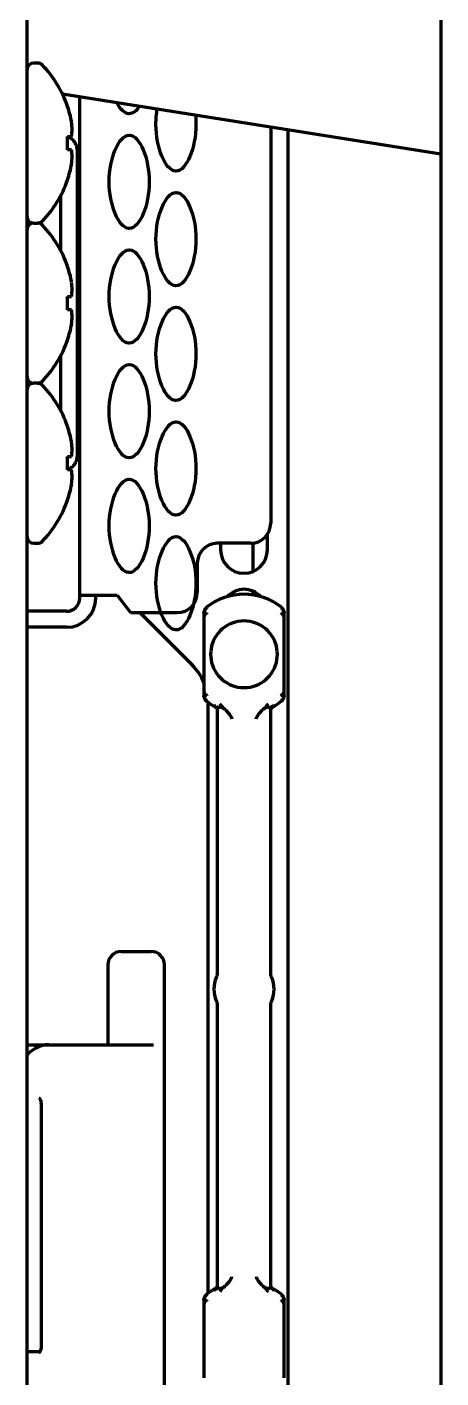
# Model space of a CAD drawing. Header units: inches. Extents: x -2983 to 7024, y 422 to 5529.
# Drawn here: x 1125 to 1156, y 2425.3 to 2526.6 of the extents above; entities that cross this region are included whole.
import ezdxf

# ---------------------------------------------------------------- set-up
doc = ezdxf.new("R2010")
doc.units = ezdxf.units.IN

msp = doc.modelspace()

# ---------------------------------------------------------------- linework, layer by layer
at = {"linetype": 'Continuous', "lineweight": 70}
for p, q in [((1156, 3937.29), (1156, 2272.09)), ((1125, 2297.89), (1125, 3935.89)), ((1125.79, 2523.89), (1125.5, 2523.89)), ((1127.65, 2521.58), (1156, 2517.09)), ((1128.95, 2483.99), (1128.95, 2521.38)), ((1128.02, 2520.64), (1128.04, 2520.64)), ((1143.25, 2519.11), (1143.25, 2489.39)), ((1144.55, 2368.29), (1144.55, 2518.9)), ((1128.02, 2518.39), (1128.34, 2518.39)), ((1128.34, 2517.39), (1128.02, 2517.39)), ((1128.75, 2517.39), (1128.75, 2494.39)), ((1128.04, 2515.14), (1128.02, 2515.14)), ((1127.5, 2513.9), (1127.5, 2509.88)), ((1125.5, 2511.89), (1125.79, 2511.89)), ((1128.02, 2508.64), (1128.04, 2508.64)), ((1128.75, 2508.84), (1128.95, 2508.84)), ((1128.02, 2506.39), (1128.34, 2506.39)), ((1128.95, 2505.84), (1128.75, 2505.84)), ((1128.75, 2505.64), (1128.95, 2505.64)), ((1128.34, 2505.39), (1128.02, 2505.39)), ((1128.75, 2505.44), (1128.95, 2505.44)), ((1128.04, 2503.14), (1128.02, 2503.14)), ((1127.5, 2501.91), (1127.5, 2497.88)), ((1125.79, 2499.89), (1125.5, 2499.89)), ((1128.02, 2496.64), (1128.04, 2496.64)), ((1128.02, 2494.39), (1128.34, 2494.39)), ((1128.34, 2493.39), (1128.02, 2493.39)), ((1128.04, 2491.14), (1128.02, 2491.14)), ((1143, 2487.39), (1143, 2488.56)), ((1125.5, 2487.89), (1125.79, 2487.89)), ((1141.75, 2487.89), (1139.25, 2487.89)), ((1139.5, 2487.89), (1139.5, 2487.39)), ((1141.9, 2487.9), (1141.9, 2485.77)), ((1137.75, 2486.39), (1137.75, 2484.19)), ((1141.9, 2484.32), (1141.9, 2484.03)), ((1128.95, 2483.79), (1128.95, 2483.99)), ((1128.95, 2483.99), (1131.15, 2483.99)), ((1130.15, 2483.79), (1130.15, 2483.99)), ((1131.15, 2483.99), (1131.75, 2483.99)), ((1131.75, 2483.99), (1132.75, 2482.69)), ((1127.95, 2482.79), (1125, 2482.79)), ((1132.75, 2482.69), (1136.25, 2482.69)), ((1133.44, 2482.69), (1137.38, 2478.75)), ((1138.25, 2482.32), (1138.25, 2476.82)), ((1138.45, 2483.09), (1138.5, 2483.04)), ((1144, 2483.04), (1144.05, 2483.09)), ((1144.25, 2476.82), (1144.25, 2482.32)), ((1127.95, 2481.59), (1125, 2481.59)), ((1138.5, 2476.1), (1138.45, 2476.04)), ((1138.55, 2475.92), (1138.55, 2431.67)), ((1139.25, 2475.49), (1139.25, 2455.54)), ((1143.25, 2455.72), (1143.25, 2475.49)), ((1144.05, 2476.04), (1144, 2476.1)), ((1132.05, 2457.29), (1134.3, 2457.29)), ((1131.05, 2456.29), (1131.05, 2450.29)), ((1135.3, 2318.29), (1135.3, 2456.29)), ((1143.32, 2455.34), (1143.33, 2455.34)), ((1139.18, 2453.59), (1139.18, 2453.6)), ((1139.25, 2453.22), (1139.25, 2432.15)), ((1143.25, 2432.15), (1143.25, 2453.39)), ((1125, 2450.29), (1126.64, 2450.29)), ((1126.64, 2450.29), (1133.33, 2450.29)), ((1133.33, 2450.29), (1134.47, 2450.29)), ((1126.07, 2445.72), (1126.07, 2427.79)), ((1139.25, 2432.15), (1139.3, 2432.09)), ((1138.25, 2430.82), (1138.25, 2425.32)), ((1138.45, 2431.59), (1138.5, 2431.54)), ((1144, 2431.54), (1144.05, 2431.59)), ((1144.25, 2425.32), (1144.25, 2430.82)), ((1125, 2427.29), (1125.97, 2427.29))]:
    msp.add_line(p, q, dxfattribs=at)
for centre, radius, start, end in [((1125.5, 2523.39), 0.5, 90, 180), ((1125.79, 2523.39), 0.5, 43.7747, 90), ((1120.05, 2517.89), 8.45, 18.9925, 43.7747), ((1120.05, 2517.89), 8.44, 10.6622, 19.0271), ((1120.05, 2517.89), 7.99, 356.4122, 3.5878), ((1129.5, 2519.83), 2, 225.918, 234.3147), ((1127.75, 2517.39), 1, 0, 54.3147), ((1120.05, 2517.89), 8.44, 340.9729, 349.3378), ((1120.05, 2517.89), 8.45, 316.2253, 341.0075), ((1125.5, 2512.39), 0.5, 180, 270), ((1125.5, 2511.39), 0.5, 90, 180), ((1125.79, 2512.39), 0.5, 270, 316.2253), ((1125.79, 2511.39), 0.5, 43.7747, 90), ((1120.05, 2505.89), 8.45, 18.9925, 43.7747), ((1120.05, 2505.89), 8.44, 10.6622, 19.0271), ((1120.05, 2505.89), 7.99, 356.4122, 3.5878), ((1120.05, 2505.89), 8.44, 340.9729, 349.3378), ((1120.05, 2505.89), 8.45, 316.2253, 341.0075), ((1125.5, 2500.39), 0.5, 180, 270), ((1125.5, 2499.39), 0.5, 90, 180), ((1125.79, 2500.39), 0.5, 270, 316.2253), ((1125.79, 2499.39), 0.5, 43.7747, 90), ((1120.05, 2493.89), 8.45, 18.9925, 43.7747), ((1120.05, 2493.89), 8.44, 10.6622, 19.0271), ((1120.05, 2493.89), 7.99, 356.4122, 3.5878), ((1127.75, 2494.39), 1, 305.6853, 0), ((1129.5, 2491.96), 2, 125.6853, 134.082), ((1120.05, 2493.89), 8.44, 340.9729, 349.3378), ((1120.05, 2493.89), 8.45, 316.2253, 341.0075), ((1141.75, 2489.39), 1.5, 270, 0), ((1125.5, 2488.39), 0.5, 180, 270), ((1125.79, 2488.39), 0.5, 270, 316.2253), ((1139.25, 2486.39), 1.5, 90, 180), ((1141.25, 2487.39), 1.75, 180, 0), ((1141.25, 2482.79), 1.65, 42.0441, 137.9559), ((1127.95, 2483.79), 1, 270, 0), ((1127.95, 2483.79), 2.2, 270, 0), ((1136.25, 2484.19), 1.5, 270, 0), ((1141.25, 2479.57), 4.5, 51.5776, 128.4734), ((1141.25, 2479.57), 2.5, 8.8851, 171.1149), ((1141.25, 2479.57), 2.5, 171.1149, 188.8851), ((1141.25, 2479.57), 2.5, 351.1149, 8.8851), ((1134.55, 2475.92), 4, 22.332, 45), ((1141.25, 2479.57), 2.5, 188.8851, 351.1149), ((1141.25, 2479.57), 4.5, 231.5767, 240.0016), ((1141.25, 2479.57), 4.5, 299.9984, 308.4325), ((1132.05, 2456.29), 1, 90, 180), ((1134.3, 2456.29), 1, 0, 90), ((1141.25, 2454.47), 2.25, 157.2326, 202.7674), ((1141.25, 2454.47), 2.25, 337.2326, 22.7674), ((1141.25, 2428.07), 4.5, 119.9984, 128.4327), ((1141.25, 2428.07), 4.5, 51.5776, 60.0016)]:
    msp.add_arc(centre, radius, start, end, dxfattribs=at)
for centre, major_axis, ratio, start_param, end_param in [((1120.05, 2518.92), (-8.32, 0), 0.707107, 3.051363, 3.231822), ((1120.05, 2516.86), (8.32, 0), 0.707107, 6.192956, 6.373415), ((1120.05, 2506.92), (-8.32, 0), 0.707107, 3.051363, 3.231822), ((1120.05, 2504.86), (8.32, 0), 0.707107, 6.192956, 6.373415), ((1120.05, 2494.92), (-8.32, 0), 0.707107, 3.051363, 3.231822), ((1120.05, 2492.86), (8.32, 0), 0.707107, 6.192956, 6.373415), ((1138.76, 2482.7), (-0.312, 0.391), 0.212305, 0.000913, 0.500435), ((1144.24, 2474.38), (1.34, 0.63), 0.999709, 1.654917, 1.870021), ((1143.74, 2476.44), (0.312, -0.391), 0.210527, 6.282797, 6.783546), ((1126.61, 2445.29), (0, -5), 0.615661, 3.249494, 3.692868), ((1138.26, 2433.25), (1.34, 0.63), 0.999709, 4.796512, 5.011617), ((1138.76, 2431.2), (-0.312, 0.391), 0.212305, 6.282869, 6.783619)]:
    msp.add_ellipse(centre, major_axis=major_axis, ratio=ratio, start_param=start_param, end_param=end_param, dxfattribs=at)
for points in [[(1132.63, 2520.09), (1132.3, 2520.1), (1131.99, 2520.42), (1131.73, 2520.92)], [(1138.25, 2482.68), (1138.25, 2482.56), (1138.25, 2482.44), (1138.25, 2482.32)], [(1144.25, 2482.32), (1144.25, 2482.44), (1144.25, 2482.56), (1144.25, 2482.68)], [(1138.25, 2476.82), (1138.25, 2476.7), (1138.25, 2476.58), (1138.25, 2476.46)], [(1144.25, 2476.46), (1144.25, 2476.58), (1144.25, 2476.7), (1144.25, 2476.82)], [(1139.14, 2475.67), (1139.19, 2475.63), (1139.24, 2475.59), (1139.3, 2475.54)], [(1139.85, 2475.41), (1139.84, 2475.42), (1139.81, 2475.45), (1139.77, 2475.48), (1139.72, 2475.51), (1139.69, 2475.53), (1139.67, 2475.54)], [(1139.85, 2475.41), (1139.89, 2475.37), (1139.97, 2475.29), (1140.07, 2475.18), (1140.16, 2475.08), (1140.22, 2474.98), (1140.28, 2474.89), (1140.32, 2474.81), (1140.34, 2474.76), (1140.35, 2474.74)], [(1142.15, 2474.74), (1142.16, 2474.76), (1142.18, 2474.81), (1142.23, 2474.89), (1142.28, 2474.98), (1142.35, 2475.08), (1142.43, 2475.18), (1142.53, 2475.29), (1142.61, 2475.37), (1142.65, 2475.41)], [(1142.83, 2475.54), (1142.81, 2475.53), (1142.78, 2475.51), (1142.74, 2475.48), (1142.69, 2475.45), (1142.66, 2475.42), (1142.65, 2475.41)], [(1143.05, 2475.83), (1142.97, 2475.75), (1142.89, 2475.65), (1142.83, 2475.54)], [(1143.25, 2475.49), (1143.25, 2475.49), (1143.25, 2475.49), (1143.25, 2475.49), (1143.24, 2475.5), (1143.23, 2475.51), (1143.22, 2475.52), (1143.21, 2475.53), (1143.21, 2475.54)], [(1143.5, 2475.67), (1143.41, 2475.62), (1143.33, 2475.56), (1143.25, 2475.49)], [(1126.64, 2450.29), (1126.59, 2450.29), (1126.51, 2450.29), (1126.39, 2450.28), (1126.32, 2450.27), (1126.28, 2450.26)], [(1139.85, 2432.22), (1139.89, 2432.26), (1139.97, 2432.34), (1140.07, 2432.45), (1140.16, 2432.56), (1140.22, 2432.65), (1140.28, 2432.74), (1140.32, 2432.82), (1140.34, 2432.87), (1140.35, 2432.9)], [(1142.15, 2432.9), (1142.16, 2432.87), (1142.18, 2432.82), (1142.23, 2432.74), (1142.28, 2432.65), (1142.35, 2432.56), (1142.43, 2432.45), (1142.53, 2432.34), (1142.61, 2432.26), (1142.65, 2432.22)], [(1139, 2431.96), (1139.09, 2432.02), (1139.17, 2432.08), (1139.25, 2432.15)], [(1139.46, 2431.8), (1139.54, 2431.89), (1139.61, 2431.99), (1139.67, 2432.1)], [(1139.67, 2432.1), (1139.69, 2432.1), (1139.72, 2432.12), (1139.77, 2432.15), (1139.81, 2432.19), (1139.84, 2432.21), (1139.85, 2432.22)], [(1142.65, 2432.22), (1142.66, 2432.21), (1142.69, 2432.19), (1142.74, 2432.15), (1142.78, 2432.12), (1142.81, 2432.1), (1142.83, 2432.1)], [(1143.21, 2432.09), (1143.21, 2432.1), (1143.22, 2432.11), (1143.23, 2432.13), (1143.24, 2432.14), (1143.25, 2432.14), (1143.25, 2432.15), (1143.25, 2432.15), (1143.25, 2432.15)], [(1143.36, 2431.96), (1143.31, 2432), (1143.26, 2432.05), (1143.21, 2432.09)], [(1138.25, 2431.18), (1138.25, 2431.06), (1138.25, 2430.94), (1138.25, 2430.82)], [(1144.25, 2430.82), (1144.25, 2430.94), (1144.25, 2431.06), (1144.25, 2431.18)]]:
    msp.add_open_spline(points, degree=3, dxfattribs=at)
for points, knots in [([(1133.42, 2520.65), (1133.19, 2520.3), (1132.92, 2520.09), (1132.65, 2520.09), (1132.64, 2520.09), (1132.63, 2520.09)], [0, 0, 0, 0, 0.981114, 0.981114, 1, 1, 1, 1]), ([(1136.13, 2515.79), (1135.36, 2515.82), (1134.49, 2517.95), (1134.69, 2520.08), (1134.75, 2520.46)], [0, 0, 0, 0, 0.814538, 1, 1, 1, 1]), ([(1137.61, 2520.03), (1137.64, 2519.79), (1137.75, 2517.79), (1136.94, 2515.79), (1136.15, 2515.79), (1136.14, 2515.79), (1136.13, 2515.79)], [0, 0, 0, 0, 0.123469, 0.994173, 0.994173, 1, 1, 1, 1]), ([(1132.63, 2511.49), (1131.86, 2511.52), (1130.44, 2515), (1131.87, 2518.49), (1132.66, 2518.49), (1132.66, 2518.49), (1132.67, 2518.49)], [0, 0, 0, 0, 0.496652, 0.996654, 0.996654, 1, 1, 1, 1]), ([(1132.67, 2518.49), (1133.45, 2518.47), (1134.86, 2514.98), (1133.44, 2511.49), (1132.65, 2511.49), (1132.64, 2511.49), (1132.63, 2511.49)], [0, 0, 0, 0, 0.496652, 0.996654, 0.996654, 1, 1, 1, 1]), ([(1136.13, 2507.19), (1135.36, 2507.22), (1133.94, 2510.7), (1135.37, 2514.19), (1136.16, 2514.19), (1136.16, 2514.19), (1136.17, 2514.19)], [0, 0, 0, 0, 0.496652, 0.996654, 0.996654, 1, 1, 1, 1]), ([(1136.17, 2514.19), (1136.95, 2514.17), (1138.36, 2510.68), (1136.94, 2507.19), (1136.15, 2507.19), (1136.14, 2507.19), (1136.13, 2507.19)], [0, 0, 0, 0, 0.496652, 0.996654, 0.996654, 1, 1, 1, 1]), ([(1132.63, 2502.89), (1131.86, 2502.92), (1130.44, 2506.4), (1131.87, 2509.89), (1132.66, 2509.89), (1132.66, 2509.89), (1132.67, 2509.89)], [0, 0, 0, 0, 0.496652, 0.996654, 0.996654, 1, 1, 1, 1]), ([(1132.67, 2509.89), (1133.45, 2509.87), (1134.86, 2506.38), (1133.44, 2502.89), (1132.65, 2502.89), (1132.64, 2502.89), (1132.63, 2502.89)], [0, 0, 0, 0, 0.496652, 0.996654, 0.996654, 1, 1, 1, 1]), ([(1136.13, 2498.59), (1135.36, 2498.62), (1133.94, 2502.1), (1135.37, 2505.59), (1136.16, 2505.59), (1136.16, 2505.59), (1136.17, 2505.59)], [0, 0, 0, 0, 0.496652, 0.996654, 0.996654, 1, 1, 1, 1]), ([(1136.17, 2505.59), (1136.95, 2505.57), (1138.36, 2502.08), (1136.94, 2498.59), (1136.15, 2498.59), (1136.14, 2498.59), (1136.13, 2498.59)], [0, 0, 0, 0, 0.496652, 0.996654, 0.996654, 1, 1, 1, 1]), ([(1132.63, 2494.29), (1131.86, 2494.32), (1130.44, 2497.8), (1131.87, 2501.29), (1132.66, 2501.29), (1132.66, 2501.29), (1132.67, 2501.29)], [0, 0, 0, 0, 0.496652, 0.996654, 0.996654, 1, 1, 1, 1]), ([(1132.67, 2501.29), (1133.45, 2501.27), (1134.86, 2497.78), (1133.44, 2494.29), (1132.65, 2494.29), (1132.64, 2494.29), (1132.63, 2494.29)], [0, 0, 0, 0, 0.496652, 0.996654, 0.996654, 1, 1, 1, 1]), ([(1136.13, 2489.99), (1135.36, 2490.02), (1133.94, 2493.5), (1135.37, 2496.99), (1136.16, 2496.99), (1136.16, 2496.99), (1136.17, 2496.99)], [0, 0, 0, 0, 0.496652, 0.996654, 0.996654, 1, 1, 1, 1]), ([(1136.17, 2496.99), (1136.95, 2496.97), (1138.36, 2493.48), (1136.94, 2489.99), (1136.15, 2489.99), (1136.14, 2489.99), (1136.13, 2489.99)], [0, 0, 0, 0, 0.496652, 0.996654, 0.996654, 1, 1, 1, 1]), ([(1132.63, 2485.69), (1131.86, 2485.72), (1130.44, 2489.2), (1131.87, 2492.69), (1132.66, 2492.69), (1132.66, 2492.69), (1132.67, 2492.69)], [0, 0, 0, 0, 0.496652, 0.996654, 0.996654, 1, 1, 1, 1]), ([(1132.67, 2492.69), (1133.45, 2492.67), (1134.86, 2489.18), (1133.44, 2485.69), (1132.65, 2485.69), (1132.64, 2485.69), (1132.63, 2485.69)], [0, 0, 0, 0, 0.496652, 0.996654, 0.996654, 1, 1, 1, 1]), ([(1136.13, 2481.39), (1135.36, 2481.42), (1133.94, 2484.9), (1135.37, 2488.39), (1136.16, 2488.39), (1136.16, 2488.39), (1136.17, 2488.39)], [0, 0, 0, 0, 0.496652, 0.996654, 0.996654, 1, 1, 1, 1]), ([(1136.17, 2488.39), (1136.95, 2488.37), (1138.36, 2484.88), (1136.94, 2481.39), (1136.15, 2481.39), (1136.14, 2481.39), (1136.13, 2481.39)], [0, 0, 0, 0, 0.496652, 0.996654, 0.996654, 1, 1, 1, 1]), ([(1138.45, 2483.09), (1138.45, 2483.09), (1138.44, 2483.08), (1138.43, 2483.07), (1138.42, 2483.07), (1138.41, 2483.06), (1138.41, 2483.05), (1138.4, 2483.04), (1138.39, 2483.03), (1138.38, 2483.02), (1138.37, 2483.01), (1138.36, 2483), (1138.35, 2482.99), (1138.35, 2482.98), (1138.34, 2482.97), (1138.33, 2482.96), (1138.32, 2482.94), (1138.32, 2482.93), (1138.31, 2482.92), (1138.3, 2482.91), (1138.3, 2482.9), (1138.3, 2482.89), (1138.29, 2482.88), (1138.29, 2482.87), (1138.28, 2482.86), (1138.28, 2482.85), (1138.28, 2482.83), (1138.27, 2482.82), (1138.27, 2482.8), (1138.26, 2482.78), (1138.26, 2482.76), (1138.26, 2482.74), (1138.25, 2482.72), (1138.25, 2482.7), (1138.25, 2482.68), (1138.25, 2482.68)], [0, 0, 0, 0, 0.025024, 0.050378, 0.076062, 0.102079, 0.128429, 0.155115, 0.182136, 0.209495, 0.237192, 0.265228, 0.293604, 0.32232, 0.351377, 0.380775, 0.410515, 0.440597, 0.47102, 0.501786, 0.516805, 0.534413, 0.554612, 0.577405, 0.602796, 0.630788, 0.661384, 0.694587, 0.730398, 0.768819, 0.809849, 0.853486, 0.899727, 0.948568, 1, 1, 1, 1]), ([(1138.25, 2482.68), (1138.25, 2482.68), (1138.25, 2482.68), (1138.25, 2482.69), (1138.25, 2482.7), (1138.25, 2482.71), (1138.25, 2482.72), (1138.25, 2482.73), (1138.26, 2482.74), (1138.26, 2482.75), (1138.26, 2482.75), (1138.26, 2482.76), (1138.26, 2482.77), (1138.27, 2482.78), (1138.27, 2482.78), (1138.27, 2482.79), (1138.27, 2482.8), (1138.28, 2482.8), (1138.28, 2482.81), (1138.28, 2482.82), (1138.28, 2482.82), (1138.29, 2482.83), (1138.29, 2482.84), (1138.29, 2482.84), (1138.29, 2482.85), (1138.3, 2482.85), (1138.3, 2482.86), (1138.31, 2482.87), (1138.31, 2482.88), (1138.33, 2482.9), (1138.34, 2482.91), (1138.35, 2482.93), (1138.37, 2482.95), (1138.38, 2482.96), (1138.4, 2482.97), (1138.42, 2482.99), (1138.43, 2483), (1138.44, 2483.01), (1138.45, 2483.01)], [0, 0, 0, 0, 0.024704, 0.048963, 0.072775, 0.09614, 0.119057, 0.141526, 0.163546, 0.185118, 0.206241, 0.226915, 0.24714, 0.266916, 0.286243, 0.305121, 0.323551, 0.341532, 0.359066, 0.376152, 0.392791, 0.408984, 0.42473, 0.440031, 0.454887, 0.469298, 0.483265, 0.496789, 0.550956, 0.604254, 0.656687, 0.708259, 0.758975, 0.808843, 0.857869, 0.906064, 0.953438, 1, 1, 1, 1]), ([(1138.47, 2482.65), (1138.47, 2482.65), (1138.47, 2482.64), (1138.46, 2482.64), (1138.45, 2482.63), (1138.44, 2482.63), (1138.43, 2482.62), (1138.42, 2482.62), (1138.41, 2482.61), (1138.4, 2482.6), (1138.39, 2482.59), (1138.38, 2482.59), (1138.38, 2482.58), (1138.37, 2482.57), (1138.36, 2482.56), (1138.35, 2482.56), (1138.34, 2482.55), (1138.34, 2482.54), (1138.33, 2482.53), (1138.32, 2482.52), (1138.32, 2482.51), (1138.31, 2482.5), (1138.3, 2482.49), (1138.3, 2482.49), (1138.29, 2482.47), (1138.29, 2482.46), (1138.28, 2482.45), (1138.28, 2482.44), (1138.27, 2482.43), (1138.27, 2482.41), (1138.26, 2482.4), (1138.26, 2482.38), (1138.25, 2482.37), (1138.25, 2482.35), (1138.25, 2482.34), (1138.25, 2482.32), (1138.25, 2482.32)], [0, 0, 0, 0, 0.023097, 0.046395, 0.069897, 0.093606, 0.117525, 0.141658, 0.166006, 0.190572, 0.215358, 0.240367, 0.265601, 0.291062, 0.316751, 0.34267, 0.36882, 0.395203, 0.421819, 0.44867, 0.475757, 0.503078, 0.528611, 0.555657, 0.584223, 0.614317, 0.645944, 0.679109, 0.713816, 0.750069, 0.787867, 0.827213, 0.868103, 0.910536, 0.954504, 1, 1, 1, 1]), ([(1144.25, 2482.32), (1144.25, 2482.32), (1144.25, 2482.33), (1144.25, 2482.33), (1144.25, 2482.34), (1144.25, 2482.35), (1144.25, 2482.36), (1144.25, 2482.37), (1144.25, 2482.37), (1144.24, 2482.38), (1144.24, 2482.39), (1144.24, 2482.4), (1144.24, 2482.4), (1144.24, 2482.41), (1144.23, 2482.42), (1144.23, 2482.42), (1144.23, 2482.43), (1144.23, 2482.44), (1144.22, 2482.44), (1144.22, 2482.45), (1144.22, 2482.45), (1144.22, 2482.46), (1144.21, 2482.47), (1144.21, 2482.47), (1144.21, 2482.48), (1144.21, 2482.48), (1144.2, 2482.49), (1144.2, 2482.49), (1144.2, 2482.5), (1144.19, 2482.5), (1144.19, 2482.51), (1144.18, 2482.52), (1144.17, 2482.54), (1144.15, 2482.55), (1144.14, 2482.57), (1144.12, 2482.58), (1144.11, 2482.59), (1144.09, 2482.61), (1144.08, 2482.62), (1144.06, 2482.63), (1144.04, 2482.64), (1144.03, 2482.65), (1144.03, 2482.65)], [0, 0, 0, 0, 0.022174, 0.043992, 0.065454, 0.086559, 0.107306, 0.127693, 0.147722, 0.16739, 0.186699, 0.205647, 0.224234, 0.24246, 0.260326, 0.277831, 0.294975, 0.31176, 0.328185, 0.34425, 0.359956, 0.375304, 0.390294, 0.404926, 0.419202, 0.433122, 0.446686, 0.459896, 0.472753, 0.485256, 0.497408, 0.546852, 0.595521, 0.643419, 0.690553, 0.736931, 0.782562, 0.827459, 0.871636, 0.915107, 0.957889, 1, 1, 1, 1]), ([(1144.25, 2482.68), (1144.25, 2482.68), (1144.25, 2482.69), (1144.25, 2482.7), (1144.25, 2482.71), (1144.25, 2482.72), (1144.25, 2482.73), (1144.25, 2482.74), (1144.25, 2482.75), (1144.24, 2482.76), (1144.24, 2482.76), (1144.24, 2482.77), (1144.24, 2482.78), (1144.24, 2482.79), (1144.24, 2482.8), (1144.23, 2482.81), (1144.23, 2482.81), (1144.23, 2482.82), (1144.23, 2482.83), (1144.23, 2482.83), (1144.22, 2482.84), (1144.22, 2482.85), (1144.22, 2482.85), (1144.22, 2482.86), (1144.22, 2482.86), (1144.21, 2482.87), (1144.21, 2482.87), (1144.21, 2482.88), (1144.21, 2482.88), (1144.21, 2482.89), (1144.2, 2482.89), (1144.2, 2482.89), (1144.2, 2482.9), (1144.2, 2482.9), (1144.19, 2482.91), (1144.19, 2482.93), (1144.17, 2482.95), (1144.16, 2482.97), (1144.15, 2482.99), (1144.13, 2483.01), (1144.11, 2483.03), (1144.1, 2483.05), (1144.08, 2483.06), (1144.07, 2483.08), (1144.05, 2483.09), (1144.05, 2483.09)], [0, 0, 0, 0, 0.022864, 0.045241, 0.067131, 0.088533, 0.109447, 0.129871, 0.149806, 0.169251, 0.188206, 0.20667, 0.224644, 0.242128, 0.25912, 0.275622, 0.291634, 0.307154, 0.322185, 0.336725, 0.350775, 0.364335, 0.377406, 0.389987, 0.402079, 0.413682, 0.424797, 0.435423, 0.445562, 0.455213, 0.464376, 0.473053, 0.481243, 0.488947, 0.496164, 0.551428, 0.605599, 0.65868, 0.71067, 0.761575, 0.811398, 0.860144, 0.907821, 0.954437, 1, 1, 1, 1]), ([(1144.05, 2483.01), (1144.05, 2483.01), (1144.06, 2483.01), (1144.07, 2483), (1144.08, 2482.99), (1144.09, 2482.99), (1144.09, 2482.98), (1144.1, 2482.97), (1144.11, 2482.97), (1144.12, 2482.96), (1144.13, 2482.95), (1144.14, 2482.94), (1144.14, 2482.93), (1144.15, 2482.93), (1144.16, 2482.92), (1144.17, 2482.91), (1144.17, 2482.9), (1144.18, 2482.89), (1144.19, 2482.88), (1144.19, 2482.87), (1144.2, 2482.86), (1144.2, 2482.85), (1144.21, 2482.84), (1144.21, 2482.83), (1144.22, 2482.82), (1144.23, 2482.81), (1144.23, 2482.79), (1144.24, 2482.78), (1144.24, 2482.76), (1144.24, 2482.75), (1144.25, 2482.73), (1144.25, 2482.71), (1144.25, 2482.69), (1144.25, 2482.68), (1144.25, 2482.68)], [0, 0, 0, 0, 0.024357, 0.048944, 0.073762, 0.098813, 0.124098, 0.149618, 0.175376, 0.201372, 0.227608, 0.254084, 0.280802, 0.307763, 0.334967, 0.362416, 0.390109, 0.418048, 0.446233, 0.474664, 0.503341, 0.530295, 0.559113, 0.589798, 0.622356, 0.65679, 0.693104, 0.731299, 0.771378, 0.813341, 0.857187, 0.902915, 0.950521, 1, 1, 1, 1]), ([(1138.25, 2476.82), (1138.25, 2476.81), (1138.25, 2476.81), (1138.25, 2476.8), (1138.25, 2476.79), (1138.25, 2476.78), (1138.25, 2476.77), (1138.25, 2476.77), (1138.26, 2476.76), (1138.26, 2476.75), (1138.26, 2476.74), (1138.26, 2476.74), (1138.26, 2476.73), (1138.26, 2476.72), (1138.27, 2476.72), (1138.27, 2476.71), (1138.27, 2476.7), (1138.27, 2476.7), (1138.28, 2476.69), (1138.28, 2476.69), (1138.28, 2476.68), (1138.28, 2476.67), (1138.29, 2476.67), (1138.29, 2476.66), (1138.29, 2476.66), (1138.3, 2476.65), (1138.3, 2476.65), (1138.3, 2476.64), (1138.3, 2476.64), (1138.31, 2476.63), (1138.31, 2476.63), (1138.32, 2476.61), (1138.33, 2476.6), (1138.35, 2476.58), (1138.36, 2476.57), (1138.38, 2476.55), (1138.39, 2476.54), (1138.41, 2476.53), (1138.42, 2476.52), (1138.44, 2476.5), (1138.46, 2476.49), (1138.47, 2476.49), (1138.47, 2476.48)], [0, 0, 0, 0, 0.022145, 0.043936, 0.06537, 0.086448, 0.107169, 0.12753, 0.147533, 0.167177, 0.186461, 0.205385, 0.223948, 0.242152, 0.259995, 0.277478, 0.294602, 0.311365, 0.327769, 0.343815, 0.359501, 0.37483, 0.389801, 0.404416, 0.418674, 0.432577, 0.446125, 0.459319, 0.47216, 0.484648, 0.496785, 0.546297, 0.595032, 0.642993, 0.690188, 0.736624, 0.782312, 0.827263, 0.871492, 0.915013, 0.957843, 1, 1, 1, 1]), ([(1138.45, 2476.12), (1138.45, 2476.12), (1138.44, 2476.13), (1138.43, 2476.13), (1138.42, 2476.14), (1138.42, 2476.15), (1138.41, 2476.15), (1138.4, 2476.16), (1138.39, 2476.17), (1138.38, 2476.18), (1138.37, 2476.18), (1138.37, 2476.19), (1138.36, 2476.2), (1138.35, 2476.21), (1138.34, 2476.22), (1138.34, 2476.23), (1138.33, 2476.24), (1138.32, 2476.24), (1138.32, 2476.25), (1138.31, 2476.26), (1138.3, 2476.27), (1138.3, 2476.28), (1138.29, 2476.29), (1138.29, 2476.3), (1138.28, 2476.32), (1138.28, 2476.33), (1138.27, 2476.34), (1138.27, 2476.36), (1138.26, 2476.37), (1138.26, 2476.39), (1138.25, 2476.4), (1138.25, 2476.42), (1138.25, 2476.44), (1138.25, 2476.45), (1138.25, 2476.46)], [0, 0, 0, 0, 0.024355, 0.04894, 0.073756, 0.098805, 0.124087, 0.149606, 0.175361, 0.201355, 0.227588, 0.254061, 0.280776, 0.307734, 0.334935, 0.36238, 0.39007, 0.418005, 0.446186, 0.474613, 0.503287, 0.530252, 0.559079, 0.589773, 0.622339, 0.65678, 0.693098, 0.731298, 0.77138, 0.813344, 0.857191, 0.902919, 0.950523, 1, 1, 1, 1]), ([(1138.25, 2476.46), (1138.25, 2476.46), (1138.25, 2476.45), (1138.25, 2476.44), (1138.25, 2476.43), (1138.25, 2476.42), (1138.25, 2476.41), (1138.25, 2476.4), (1138.26, 2476.39), (1138.26, 2476.38), (1138.26, 2476.37), (1138.26, 2476.36), (1138.26, 2476.35), (1138.26, 2476.34), (1138.27, 2476.34), (1138.27, 2476.33), (1138.27, 2476.32), (1138.27, 2476.31), (1138.27, 2476.31), (1138.28, 2476.3), (1138.28, 2476.29), (1138.28, 2476.29), (1138.28, 2476.28), (1138.28, 2476.28), (1138.29, 2476.27), (1138.29, 2476.27), (1138.29, 2476.26), (1138.29, 2476.26), (1138.29, 2476.25), (1138.29, 2476.25), (1138.3, 2476.24), (1138.3, 2476.24), (1138.3, 2476.24), (1138.3, 2476.23), (1138.31, 2476.22), (1138.31, 2476.21), (1138.33, 2476.18), (1138.34, 2476.16), (1138.36, 2476.14), (1138.37, 2476.12), (1138.39, 2476.1), (1138.4, 2476.09), (1138.42, 2476.07), (1138.44, 2476.06), (1138.45, 2476.05), (1138.45, 2476.04)], [0, 0, 0, 0, 0.022871, 0.045255, 0.067151, 0.088558, 0.109477, 0.129906, 0.149846, 0.169295, 0.188253, 0.206721, 0.224697, 0.242183, 0.259177, 0.27568, 0.291693, 0.307214, 0.322245, 0.336784, 0.350834, 0.364392, 0.377461, 0.39004, 0.40213, 0.41373, 0.424842, 0.435464, 0.445599, 0.455245, 0.464404, 0.473075, 0.481259, 0.488956, 0.496167, 0.551431, 0.605603, 0.658683, 0.710673, 0.761578, 0.8114, 0.860146, 0.907823, 0.954438, 1, 1, 1, 1]), ([(1144.03, 2476.48), (1144.03, 2476.49), (1144.04, 2476.49), (1144.05, 2476.49), (1144.05, 2476.5), (1144.06, 2476.51), (1144.07, 2476.51), (1144.08, 2476.52), (1144.09, 2476.53), (1144.1, 2476.53), (1144.11, 2476.54), (1144.12, 2476.55), (1144.13, 2476.55), (1144.13, 2476.56), (1144.14, 2476.57), (1144.15, 2476.58), (1144.16, 2476.59), (1144.16, 2476.59), (1144.17, 2476.6), (1144.18, 2476.61), (1144.19, 2476.62), (1144.19, 2476.63), (1144.2, 2476.64), (1144.2, 2476.65), (1144.21, 2476.66), (1144.21, 2476.67), (1144.22, 2476.68), (1144.23, 2476.69), (1144.23, 2476.71), (1144.24, 2476.72), (1144.24, 2476.73), (1144.24, 2476.75), (1144.25, 2476.77), (1144.25, 2476.78), (1144.25, 2476.8), (1144.25, 2476.81), (1144.25, 2476.82)], [0, 0, 0, 0, 0.023051, 0.046302, 0.069757, 0.093418, 0.117289, 0.141371, 0.165669, 0.190184, 0.214918, 0.239874, 0.265054, 0.29046, 0.316093, 0.341956, 0.368049, 0.394373, 0.420931, 0.447722, 0.474747, 0.502007, 0.52759, 0.55469, 0.583315, 0.61347, 0.645164, 0.678399, 0.71318, 0.749511, 0.787392, 0.826825, 0.867806, 0.910333, 0.954401, 1, 1, 1, 1]), ([(1144.25, 2476.46), (1144.25, 2476.46), (1144.25, 2476.45), (1144.25, 2476.44), (1144.25, 2476.43), (1144.25, 2476.42), (1144.25, 2476.41), (1144.25, 2476.4), (1144.24, 2476.4), (1144.24, 2476.39), (1144.24, 2476.38), (1144.24, 2476.37), (1144.24, 2476.36), (1144.24, 2476.36), (1144.23, 2476.35), (1144.23, 2476.34), (1144.23, 2476.34), (1144.23, 2476.33), (1144.22, 2476.32), (1144.22, 2476.32), (1144.22, 2476.31), (1144.21, 2476.3), (1144.21, 2476.3), (1144.21, 2476.29), (1144.21, 2476.29), (1144.2, 2476.28), (1144.2, 2476.28), (1144.2, 2476.27), (1144.19, 2476.25), (1144.17, 2476.24), (1144.16, 2476.22), (1144.15, 2476.2), (1144.13, 2476.19), (1144.12, 2476.17), (1144.1, 2476.16), (1144.08, 2476.15), (1144.07, 2476.13), (1144.06, 2476.13), (1144.05, 2476.12)], [0, 0, 0, 0, 0.024973, 0.049479, 0.073516, 0.097084, 0.120183, 0.142811, 0.16497, 0.186657, 0.207874, 0.228619, 0.248894, 0.268697, 0.28803, 0.306892, 0.325284, 0.343205, 0.360656, 0.377639, 0.394152, 0.410196, 0.425772, 0.440881, 0.455523, 0.469698, 0.483407, 0.496651, 0.550923, 0.604307, 0.656806, 0.708423, 0.759165, 0.809037, 0.858048, 0.906205, 0.953519, 1, 1, 1, 1]), ([(1144.05, 2476.04), (1144.05, 2476.05), (1144.06, 2476.05), (1144.07, 2476.06), (1144.08, 2476.07), (1144.09, 2476.08), (1144.1, 2476.08), (1144.1, 2476.09), (1144.11, 2476.1), (1144.12, 2476.11), (1144.13, 2476.12), (1144.14, 2476.13), (1144.15, 2476.14), (1144.15, 2476.16), (1144.16, 2476.17), (1144.17, 2476.18), (1144.18, 2476.19), (1144.18, 2476.2), (1144.19, 2476.22), (1144.2, 2476.23), (1144.2, 2476.24), (1144.21, 2476.25), (1144.21, 2476.25), (1144.21, 2476.27), (1144.22, 2476.28), (1144.22, 2476.29), (1144.23, 2476.3), (1144.23, 2476.32), (1144.24, 2476.33), (1144.24, 2476.35), (1144.24, 2476.37), (1144.25, 2476.39), (1144.25, 2476.41), (1144.25, 2476.44), (1144.25, 2476.45), (1144.25, 2476.46)], [0, 0, 0, 0, 0.025171, 0.050666, 0.076486, 0.102633, 0.129109, 0.155914, 0.18305, 0.210518, 0.238318, 0.266453, 0.294923, 0.323728, 0.352869, 0.382347, 0.412161, 0.442313, 0.472802, 0.503628, 0.520183, 0.539089, 0.56035, 0.583969, 0.609949, 0.638294, 0.669006, 0.702086, 0.737538, 0.775362, 0.815557, 0.858122, 0.903055, 0.950349, 1, 1, 1, 1]), ([(1139.14, 2475.67), (1139.12, 2475.67), (1139.1, 2475.67), (1139.08, 2475.67), (1139.05, 2475.67), (1139.04, 2475.67), (1139.02, 2475.67), (1139.01, 2475.67), (1139.01, 2475.67), (1139, 2475.67), (1139, 2475.67), (1139, 2475.67)], [0, 0, 0, 0, 0.111111, 0.222222, 0.333333, 0.444444, 0.555555, 0.666666, 0.777777, 0.888888, 1, 1, 1, 1]), ([(1139, 2475.67), (1139, 2475.67), (1139, 2475.67), (1139, 2475.67), (1139, 2475.67)], [0, 0, 0, 0, 0.799482, 1, 1, 1, 1]), ([(1139.3, 2475.54), (1139.29, 2475.53), (1139.28, 2475.52), (1139.27, 2475.51), (1139.26, 2475.5), (1139.25, 2475.49), (1139.25, 2475.49), (1139.25, 2475.49), (1139.25, 2475.49)], [0, 0, 0, 0, 0.166664, 0.333327, 0.499991, 0.666654, 0.833318, 1, 1, 1, 1]), ([(1139.67, 2475.54), (1139.63, 2475.56), (1139.59, 2475.58), (1139.55, 2475.59), (1139.54, 2475.59), (1139.52, 2475.6), (1139.51, 2475.6), (1139.48, 2475.6), (1139.46, 2475.6), (1139.44, 2475.6), (1139.43, 2475.6), (1139.41, 2475.6), (1139.41, 2475.6), (1139.38, 2475.59), (1139.37, 2475.59), (1139.35, 2475.58), (1139.34, 2475.58), (1139.33, 2475.57), (1139.32, 2475.56), (1139.3, 2475.55), (1139.3, 2475.54)], [0, 0, 0, 0, 0.25, 0.25, 0.3125, 0.3125, 0.375, 0.375, 0.5, 0.5, 0.5625, 0.5625, 0.625, 0.625, 0.75, 0.75, 0.8125, 0.8125, 0.875, 1, 1, 1, 1]), ([(1143.21, 2475.54), (1143.19, 2475.56), (1143.17, 2475.57), (1143.14, 2475.59), (1143.13, 2475.59), (1143.12, 2475.59), (1143.11, 2475.6), (1143.09, 2475.6), (1143.07, 2475.6), (1143.05, 2475.6), (1143.04, 2475.6), (1143.02, 2475.6), (1143.01, 2475.6), (1142.98, 2475.6), (1142.97, 2475.59), (1142.94, 2475.58), (1142.93, 2475.58), (1142.91, 2475.57), (1142.9, 2475.57), (1142.87, 2475.56), (1142.85, 2475.55), (1142.83, 2475.54)], [0, 0, 0, 0, 0.25, 0.25, 0.3125, 0.3125, 0.375, 0.375, 0.5, 0.5, 0.5625, 0.5625, 0.625, 0.625, 0.75, 0.75, 0.8125, 0.8125, 0.875, 0.875, 1, 1, 1, 1]), ([(1143.5, 2475.67), (1143.5, 2475.67), (1143.5, 2475.67), (1143.5, 2475.67), (1143.5, 2475.67), (1143.5, 2475.67), (1143.49, 2475.67), (1143.49, 2475.67), (1143.47, 2475.67), (1143.46, 2475.67), (1143.44, 2475.67), (1143.41, 2475.67), (1143.38, 2475.67), (1143.36, 2475.67)], [0, 0, 0, 0, 0.000002, 0.000002, 0.000002, 0.125002, 0.250001, 0.375001, 0.500001, 0.625001, 0.75, 0.875, 1, 1, 1, 1]), ([(1139.25, 2455.72), (1139.25, 2455.69), (1139.25, 2455.61), (1139.23, 2455.5), (1139.2, 2455.41), (1139.19, 2455.36), (1139.18, 2455.34), (1139.18, 2455.34), (1139.17, 2455.33), (1139.17, 2455.33), (1139.17, 2455.33), (1139.17, 2455.33), (1139.17, 2455.33), (1139.18, 2455.34), (1139.18, 2455.34)], [0, 0, 0, 0, 0.194649, 0.470857, 0.661147, 0.766771, 0.796187, 0.803844, 0.809152, 0.815288, 0.825535, 0.848758, 0.924174, 1, 1, 1, 1]), ([(1143.32, 2455.34), (1143.32, 2455.34), (1143.31, 2455.37), (1143.27, 2455.48), (1143.24, 2455.61), (1143.25, 2455.7), (1143.26, 2455.72)], [0, 0, 0, 0, 0.009262, 0.246774, 0.884162, 1, 1, 1, 1]), ([(1139.18, 2453.59), (1139.18, 2453.59), (1139.19, 2453.56), (1139.23, 2453.44), (1139.25, 2453.31), (1139.25, 2453.22)], [0, 0, 0, 0, 0.009299, 0.261296, 1, 1, 1, 1]), ([(1143.25, 2453.22), (1143.25, 2453.25), (1143.25, 2453.32), (1143.27, 2453.43), (1143.3, 2453.52), (1143.31, 2453.57), (1143.32, 2453.59), (1143.33, 2453.6), (1143.33, 2453.6), (1143.33, 2453.6), (1143.33, 2453.6), (1143.33, 2453.6), (1143.33, 2453.6), (1143.33, 2453.6), (1143.32, 2453.6)], [0, 0, 0, 0, 0.192641, 0.46939, 0.660242, 0.766372, 0.796104, 0.80381, 0.809134, 0.815266, 0.825483, 0.848577, 0.923342, 1, 1, 1, 1]), ([(1125.92, 2446.29), (1125.92, 2446.29), (1125.93, 2446.28), (1125.98, 2446.21), (1126.03, 2446.07), (1126.06, 2445.9), (1126.07, 2445.78), (1126.07, 2445.72)], [0, 0, 0, 0, 0.170961, 0.388735, 0.597442, 0.819644, 1, 1, 1, 1]), ([(1139, 2431.96), (1139, 2431.96), (1139, 2431.96), (1139, 2431.96), (1139, 2431.96), (1139, 2431.96), (1139.01, 2431.96), (1139.02, 2431.96), (1139.03, 2431.96), (1139.04, 2431.96), (1139.07, 2431.96), (1139.1, 2431.96), (1139.12, 2431.96), (1139.14, 2431.96), (1139.14, 2431.96), (1139.14, 2431.96)], [0, 0, 0, 0, 0.000001, 0.000001, 0.000001, 0.125, 0.25, 0.375, 0.5, 0.625, 0.749999, 0.874999, 0.999999, 0.999999, 1, 1, 1, 1]), ([(1139.3, 2432.09), (1139.31, 2432.08), (1139.33, 2432.06), (1139.36, 2432.05), (1139.37, 2432.04), (1139.38, 2432.04), (1139.39, 2432.04), (1139.41, 2432.03), (1139.43, 2432.03), (1139.45, 2432.03), (1139.46, 2432.03), (1139.48, 2432.03), (1139.49, 2432.03), (1139.52, 2432.04), (1139.54, 2432.04), (1139.56, 2432.05), (1139.57, 2432.05), (1139.59, 2432.06), (1139.6, 2432.06), (1139.63, 2432.08), (1139.65, 2432.09), (1139.67, 2432.1)], [0, 0, 0, 0, 0.25, 0.25, 0.3125, 0.3125, 0.375, 0.375, 0.5, 0.5, 0.5625, 0.5625, 0.625, 0.625, 0.75, 0.75, 0.8125, 0.8125, 0.875, 0.875, 1, 1, 1, 1]), ([(1142.83, 2432.1), (1142.87, 2432.07), (1142.91, 2432.06), (1142.96, 2432.04), (1142.97, 2432.04), (1142.98, 2432.04), (1142.99, 2432.04), (1143.02, 2432.03), (1143.04, 2432.03), (1143.06, 2432.03), (1143.07, 2432.03), (1143.09, 2432.03), (1143.1, 2432.04), (1143.12, 2432.04), (1143.13, 2432.04), (1143.15, 2432.05), (1143.16, 2432.06), (1143.17, 2432.06), (1143.18, 2432.07), (1143.2, 2432.08), (1143.21, 2432.09)], [0, 0, 0, 0, 0.25, 0.25, 0.3125, 0.3125, 0.375, 0.375, 0.5, 0.5, 0.5625, 0.5625, 0.625, 0.625, 0.75, 0.75, 0.8125, 0.8125, 0.875, 1, 1, 1, 1]), ([(1143.36, 2431.96), (1143.38, 2431.96), (1143.4, 2431.96), (1143.42, 2431.96), (1143.45, 2431.96), (1143.46, 2431.96), (1143.48, 2431.96), (1143.49, 2431.96), (1143.49, 2431.96), (1143.5, 2431.96), (1143.5, 2431.96), (1143.5, 2431.96)], [0, 0, 0, 0, 0.111111, 0.222222, 0.333333, 0.444444, 0.555555, 0.666666, 0.777777, 0.888888, 1, 1, 1, 1]), ([(1143.5, 2431.96), (1143.5, 2431.96), (1143.5, 2431.96), (1143.5, 2431.97), (1143.5, 2431.97)], [0, 0, 0, 0, 0.799483, 1, 1, 1, 1]), ([(1138.45, 2431.59), (1138.45, 2431.59), (1138.44, 2431.58), (1138.43, 2431.58), (1138.42, 2431.57), (1138.42, 2431.56), (1138.41, 2431.55), (1138.4, 2431.54), (1138.39, 2431.53), (1138.38, 2431.52), (1138.37, 2431.51), (1138.36, 2431.5), (1138.35, 2431.49), (1138.35, 2431.48), (1138.34, 2431.47), (1138.33, 2431.46), (1138.32, 2431.44), (1138.32, 2431.43), (1138.31, 2431.42), (1138.3, 2431.41), (1138.3, 2431.4), (1138.3, 2431.39), (1138.29, 2431.38), (1138.29, 2431.37), (1138.28, 2431.36), (1138.28, 2431.35), (1138.28, 2431.33), (1138.27, 2431.32), (1138.27, 2431.3), (1138.26, 2431.28), (1138.26, 2431.26), (1138.26, 2431.24), (1138.25, 2431.22), (1138.25, 2431.2), (1138.25, 2431.18), (1138.25, 2431.18)], [0, 0, 0, 0, 0.025091, 0.050515, 0.076274, 0.10237, 0.128803, 0.155576, 0.182689, 0.210144, 0.23794, 0.266081, 0.294565, 0.323394, 0.352569, 0.382089, 0.411955, 0.442168, 0.472727, 0.503631, 0.518597, 0.53614, 0.556265, 0.578974, 0.604272, 0.632161, 0.662644, 0.695723, 0.731402, 0.76968, 0.810557, 0.854032, 0.900101, 0.948759, 1, 1, 1, 1]), ([(1138.25, 2431.18), (1138.25, 2431.18), (1138.25, 2431.18), (1138.25, 2431.19), (1138.25, 2431.2), (1138.25, 2431.21), (1138.25, 2431.22), (1138.25, 2431.23), (1138.26, 2431.24), (1138.26, 2431.25), (1138.26, 2431.25), (1138.26, 2431.26), (1138.26, 2431.27), (1138.27, 2431.28), (1138.27, 2431.28), (1138.27, 2431.29), (1138.27, 2431.3), (1138.28, 2431.3), (1138.28, 2431.31), (1138.28, 2431.32), (1138.28, 2431.32), (1138.29, 2431.33), (1138.29, 2431.34), (1138.29, 2431.34), (1138.29, 2431.35), (1138.3, 2431.35), (1138.3, 2431.36), (1138.31, 2431.37), (1138.31, 2431.38), (1138.33, 2431.4), (1138.34, 2431.41), (1138.35, 2431.43), (1138.37, 2431.45), (1138.38, 2431.46), (1138.4, 2431.47), (1138.42, 2431.49), (1138.43, 2431.5), (1138.44, 2431.51), (1138.45, 2431.51)], [0, 0, 0, 0, 0.024705, 0.048964, 0.072776, 0.096141, 0.119058, 0.141528, 0.163548, 0.18512, 0.206243, 0.226917, 0.247142, 0.266918, 0.286245, 0.305124, 0.323553, 0.341535, 0.359068, 0.376155, 0.392794, 0.408986, 0.424732, 0.440033, 0.454888, 0.469299, 0.483266, 0.49679, 0.550956, 0.604255, 0.656687, 0.708259, 0.758975, 0.808843, 0.85787, 0.906065, 0.953438, 1, 1, 1, 1]), ([(1138.47, 2431.15), (1138.47, 2431.15), (1138.47, 2431.14), (1138.46, 2431.14), (1138.45, 2431.13), (1138.44, 2431.13), (1138.43, 2431.12), (1138.42, 2431.12), (1138.41, 2431.11), (1138.4, 2431.1), (1138.39, 2431.09), (1138.38, 2431.09), (1138.38, 2431.08), (1138.37, 2431.07), (1138.36, 2431.06), (1138.35, 2431.06), (1138.34, 2431.05), (1138.34, 2431.04), (1138.33, 2431.03), (1138.32, 2431.02), (1138.32, 2431.01), (1138.31, 2431), (1138.3, 2430.99), (1138.3, 2430.99), (1138.29, 2430.97), (1138.29, 2430.96), (1138.28, 2430.95), (1138.28, 2430.94), (1138.27, 2430.93), (1138.27, 2430.91), (1138.26, 2430.9), (1138.26, 2430.88), (1138.25, 2430.87), (1138.25, 2430.85), (1138.25, 2430.84), (1138.25, 2430.82), (1138.25, 2430.82)], [0, 0, 0, 0, 0.023097, 0.046394, 0.069896, 0.093605, 0.117525, 0.141657, 0.166005, 0.190571, 0.215357, 0.240367, 0.265601, 0.291061, 0.31675, 0.342669, 0.36882, 0.395202, 0.421819, 0.44867, 0.475757, 0.503079, 0.528612, 0.55566, 0.584227, 0.614322, 0.645949, 0.679115, 0.713822, 0.750074, 0.787873, 0.827217, 0.868107, 0.910538, 0.954505, 1, 1, 1, 1]), ([(1144.25, 2430.82), (1144.25, 2430.82), (1144.25, 2430.83), (1144.25, 2430.83), (1144.25, 2430.84), (1144.25, 2430.85), (1144.25, 2430.86), (1144.25, 2430.87), (1144.25, 2430.87), (1144.24, 2430.88), (1144.24, 2430.89), (1144.24, 2430.9), (1144.24, 2430.9), (1144.24, 2430.91), (1144.23, 2430.92), (1144.23, 2430.92), (1144.23, 2430.93), (1144.23, 2430.94), (1144.22, 2430.94), (1144.22, 2430.95), (1144.22, 2430.95), (1144.22, 2430.96), (1144.21, 2430.97), (1144.21, 2430.97), (1144.21, 2430.98), (1144.21, 2430.98), (1144.2, 2430.99), (1144.2, 2430.99), (1144.2, 2431), (1144.19, 2431), (1144.19, 2431.01), (1144.18, 2431.02), (1144.17, 2431.04), (1144.15, 2431.05), (1144.14, 2431.07), (1144.12, 2431.08), (1144.11, 2431.09), (1144.09, 2431.11), (1144.08, 2431.12), (1144.06, 2431.13), (1144.04, 2431.14), (1144.03, 2431.15), (1144.03, 2431.15)], [0, 0, 0, 0, 0.022173, 0.043991, 0.065453, 0.086557, 0.107303, 0.127691, 0.147719, 0.167387, 0.186695, 0.205643, 0.22423, 0.242456, 0.260322, 0.277827, 0.294972, 0.311756, 0.328181, 0.344246, 0.359953, 0.375301, 0.390291, 0.404923, 0.4192, 0.43312, 0.446685, 0.459895, 0.472752, 0.485256, 0.497408, 0.546852, 0.595521, 0.643418, 0.690552, 0.736929, 0.78256, 0.827458, 0.871634, 0.915106, 0.957888, 1, 1, 1, 1]), ([(1144.25, 2431.18), (1144.25, 2431.18), (1144.25, 2431.19), (1144.25, 2431.2), (1144.25, 2431.21), (1144.25, 2431.22), (1144.25, 2431.23), (1144.25, 2431.24), (1144.25, 2431.25), (1144.24, 2431.26), (1144.24, 2431.26), (1144.24, 2431.27), (1144.24, 2431.28), (1144.24, 2431.29), (1144.24, 2431.3), (1144.23, 2431.31), (1144.23, 2431.31), (1144.23, 2431.32), (1144.23, 2431.33), (1144.23, 2431.33), (1144.22, 2431.34), (1144.22, 2431.35), (1144.22, 2431.35), (1144.22, 2431.36), (1144.22, 2431.36), (1144.21, 2431.37), (1144.21, 2431.37), (1144.21, 2431.38), (1144.21, 2431.38), (1144.21, 2431.39), (1144.2, 2431.39), (1144.2, 2431.39), (1144.2, 2431.4), (1144.2, 2431.4), (1144.19, 2431.41), (1144.19, 2431.43), (1144.17, 2431.45), (1144.16, 2431.47), (1144.15, 2431.49), (1144.13, 2431.51), (1144.11, 2431.53), (1144.1, 2431.55), (1144.08, 2431.56), (1144.07, 2431.58), (1144.05, 2431.59), (1144.05, 2431.59)], [0, 0, 0, 0, 0.022861, 0.045236, 0.067124, 0.088524, 0.109435, 0.129858, 0.149791, 0.169234, 0.188188, 0.206651, 0.224624, 0.242107, 0.259099, 0.2756, 0.291611, 0.307132, 0.322162, 0.336702, 0.350753, 0.364313, 0.377385, 0.389967, 0.40206, 0.413664, 0.42478, 0.435408, 0.445548, 0.455201, 0.464367, 0.473045, 0.481238, 0.488944, 0.496164, 0.551428, 0.605599, 0.65868, 0.71067, 0.761575, 0.811397, 0.860144, 0.907821, 0.954437, 1, 1, 1, 1]), ([(1144.05, 2431.51), (1144.05, 2431.51), (1144.06, 2431.51), (1144.07, 2431.5), (1144.08, 2431.49), (1144.09, 2431.49), (1144.09, 2431.48), (1144.1, 2431.47), (1144.11, 2431.47), (1144.12, 2431.46), (1144.13, 2431.45), (1144.14, 2431.44), (1144.14, 2431.43), (1144.15, 2431.43), (1144.16, 2431.42), (1144.17, 2431.41), (1144.17, 2431.4), (1144.18, 2431.39), (1144.19, 2431.38), (1144.19, 2431.37), (1144.2, 2431.36), (1144.2, 2431.35), (1144.21, 2431.34), (1144.21, 2431.33), (1144.22, 2431.32), (1144.23, 2431.31), (1144.23, 2431.29), (1144.24, 2431.28), (1144.24, 2431.26), (1144.24, 2431.25), (1144.25, 2431.23), (1144.25, 2431.21), (1144.25, 2431.19), (1144.25, 2431.18), (1144.25, 2431.18)], [0, 0, 0, 0, 0.024357, 0.048944, 0.073762, 0.098812, 0.124097, 0.149618, 0.175376, 0.201372, 0.227608, 0.254084, 0.280802, 0.307763, 0.334967, 0.362415, 0.390108, 0.418047, 0.446232, 0.474663, 0.503341, 0.530292, 0.559107, 0.58979, 0.622347, 0.65678, 0.693093, 0.731289, 0.771368, 0.813332, 0.857179, 0.902909, 0.950518, 1, 1, 1, 1]), ([(1126.07, 2427.79), (1126.07, 2427.72), (1126.06, 2427.57), (1126.01, 2427.39), (1125.96, 2427.27), (1125.93, 2427.23), (1125.92, 2427.22), (1125.92, 2427.22)], [0, 0, 0, 0, 0.239269, 0.485113, 0.691034, 0.916821, 1, 1, 1, 1])]:
    msp.add_open_spline(points, degree=3, knots=knots, dxfattribs=at)
for points, weights in [([(1139, 2475.67), (1139.09, 2475.62), (1139.17, 2475.56), (1139.25, 2475.49)], [1.00266270954, 0.999112430153, 0.999112430153, 1.00266270954]), ([(1139.46, 2475.83), (1139.54, 2475.75), (1139.61, 2475.65), (1139.67, 2475.54)], [1.05198127797, 1.03075900917, 1.01603501308, 1.00780928969]), ([(1143.36, 2475.67), (1143.31, 2475.63), (1143.26, 2475.59), (1143.21, 2475.54)], [1.00266264298, 1.00023799031, 0.999469288309, 1.00035653698]), ([(1139.14, 2431.96), (1139.19, 2432), (1139.24, 2432.05), (1139.3, 2432.09)], [1.00266264298, 1.00023799031, 0.999469288309, 1.00035653698]), ([(1143.05, 2431.8), (1142.97, 2431.89), (1142.89, 2431.99), (1142.83, 2432.1)], [1.0519813924, 1.03075909864, 1.01603507857, 1.00780933218]), ([(1143.5, 2431.96), (1143.41, 2432.02), (1143.33, 2432.08), (1143.25, 2432.15)], [1.00266270954, 0.999112430153, 0.999112430153, 1.00266270954])]:
    msp.add_rational_spline(points, weights, degree=3, dxfattribs=at)

doc.saveas('drawing.dxf')
